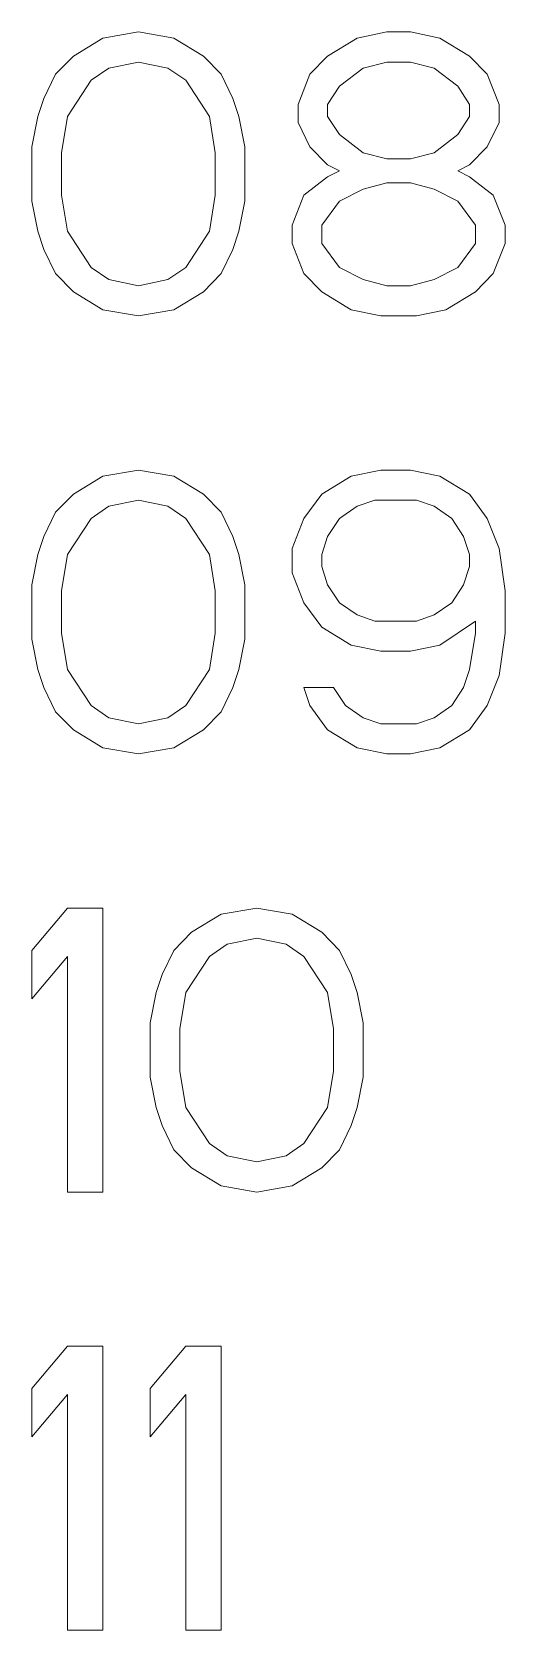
# Model space of a CAD drawing. Header units: inches. Extents: x 0.67 to 2.91, y 19.19 to 21.69.
# Drawn here: x 2.6607 to 2.7755, y 19.3426 to 19.7304 of the extents above; entities that cross this region are included whole.
import ezdxf

# ---------------------------------------------------------------- set-up
doc = ezdxf.new("R2010")
doc.units = ezdxf.units.IN
doc.header["$LTSCALE"] = 1.21
doc.header["$MEASUREMENT"] = 0

msp = doc.modelspace()

# ---------------------------------------------------------------- linework, layer by layer
at = {"color": 5, "linetype": 'Continuous', "lineweight": 5}
for p, q in [((2.67794, 19.72888), (2.67076, 19.72449)), ((2.68655, 19.73035), (2.67794, 19.72888)), ((2.69516, 19.72888), (2.68655, 19.73035)), ((2.70234, 19.72449), (2.69516, 19.72888)), ((2.73966, 19.72888), (2.73248, 19.72449)), ((2.74683, 19.73035), (2.73966, 19.72888)), ((2.75258, 19.73035), (2.74683, 19.73035)), ((2.75975, 19.72888), (2.75258, 19.73035)), ((2.76693, 19.72449), (2.75975, 19.72888)), ((2.67076, 19.72449), (2.66645, 19.72009)), ((2.70664, 19.72009), (2.70234, 19.72449)), ((2.73248, 19.72449), (2.72817, 19.72009)), ((2.77124, 19.72009), (2.76693, 19.72449)), ((2.66645, 19.72009), (2.66358, 19.71423)), ((2.67507, 19.71862), (2.67937, 19.72155)), ((2.67937, 19.72155), (2.68655, 19.72302)), ((2.68655, 19.72302), (2.69373, 19.72155)), ((2.69373, 19.72155), (2.69803, 19.71862)), ((2.70951, 19.71423), (2.70664, 19.72009)), ((2.72817, 19.72009), (2.7253, 19.71276)), ((2.73535, 19.71716), (2.74109, 19.72155)), ((2.74109, 19.72155), (2.74683, 19.72302)), ((2.74683, 19.72302), (2.75258, 19.72302)), ((2.75258, 19.72302), (2.75832, 19.72155)), ((2.75832, 19.72155), (2.76406, 19.71716)), ((2.77411, 19.71276), (2.77124, 19.72009)), ((2.66932, 19.70983), (2.67507, 19.71862)), ((2.69803, 19.71862), (2.70377, 19.70983)), ((2.73248, 19.71276), (2.73535, 19.71716)), ((2.76406, 19.71716), (2.76693, 19.71276)), ((2.66358, 19.71423), (2.66215, 19.70983)), ((2.71095, 19.70983), (2.70951, 19.71423)), ((2.7253, 19.71276), (2.7253, 19.70836)), ((2.73248, 19.70983), (2.73248, 19.71276)), ((2.76693, 19.71276), (2.76693, 19.70983)), ((2.77411, 19.70836), (2.77411, 19.71276)), ((2.66215, 19.70983), (2.66071, 19.7025)), ((2.66789, 19.70103), (2.66932, 19.70983)), ((2.70377, 19.70983), (2.70521, 19.70103)), ((2.71239, 19.7025), (2.71095, 19.70983)), ((2.7253, 19.70836), (2.72817, 19.7025)), ((2.73535, 19.70543), (2.73248, 19.70983)), ((2.76693, 19.70983), (2.76406, 19.70543)), ((2.77124, 19.7025), (2.77411, 19.70836)), ((2.74109, 19.70103), (2.73535, 19.70543)), ((2.76406, 19.70543), (2.75832, 19.70103)), ((2.66071, 19.7025), (2.66071, 19.6893)), ((2.66789, 19.69077), (2.66789, 19.70103)), ((2.70521, 19.70103), (2.70521, 19.69077)), ((2.71239, 19.6893), (2.71239, 19.7025)), ((2.72817, 19.7025), (2.73248, 19.6981)), ((2.74683, 19.69957), (2.74109, 19.70103)), ((2.75832, 19.70103), (2.75258, 19.69957)), ((2.76693, 19.6981), (2.77124, 19.7025)), ((2.73248, 19.6981), (2.73535, 19.69663)), ((2.73535, 19.69663), (2.73248, 19.69517)), ((2.75258, 19.69957), (2.74683, 19.69957)), ((2.76406, 19.69663), (2.76693, 19.6981)), ((2.76693, 19.69517), (2.76406, 19.69663)), ((2.73248, 19.69517), (2.72674, 19.69077)), ((2.74109, 19.69224), (2.74683, 19.6937)), ((2.74683, 19.6937), (2.75258, 19.6937)), ((2.75258, 19.6937), (2.75832, 19.69224)), ((2.77267, 19.69077), (2.76693, 19.69517)), ((2.66071, 19.6893), (2.66215, 19.68198)), ((2.66932, 19.68198), (2.66789, 19.69077)), ((2.70521, 19.69077), (2.70377, 19.68198)), ((2.71095, 19.68198), (2.71239, 19.6893)), ((2.72674, 19.69077), (2.72387, 19.68344)), ((2.73105, 19.68344), (2.73535, 19.6893)), ((2.73535, 19.6893), (2.74109, 19.69224)), ((2.75832, 19.69224), (2.76406, 19.6893)), ((2.76406, 19.6893), (2.76836, 19.68344)), ((2.77554, 19.68344), (2.77267, 19.69077)), ((2.66215, 19.68198), (2.66358, 19.67758)), ((2.67507, 19.67318), (2.66932, 19.68198)), ((2.70377, 19.68198), (2.69803, 19.67318)), ((2.70951, 19.67758), (2.71095, 19.68198)), ((2.72387, 19.68344), (2.72387, 19.67904)), ((2.73105, 19.67904), (2.73105, 19.68344)), ((2.76836, 19.68344), (2.76836, 19.67904)), ((2.77554, 19.67904), (2.77554, 19.68344)), ((2.66358, 19.67758), (2.66645, 19.67171)), ((2.70664, 19.67171), (2.70951, 19.67758)), ((2.72387, 19.67904), (2.72674, 19.67171)), ((2.73535, 19.67318), (2.73105, 19.67904)), ((2.76836, 19.67904), (2.76406, 19.67318)), ((2.77267, 19.67171), (2.77554, 19.67904)), ((2.67937, 19.67025), (2.67507, 19.67318)), ((2.69803, 19.67318), (2.69373, 19.67025)), ((2.74109, 19.67025), (2.73535, 19.67318)), ((2.76406, 19.67318), (2.75832, 19.67025)), ((2.66645, 19.67171), (2.67076, 19.66732)), ((2.68655, 19.66878), (2.67937, 19.67025)), ((2.69373, 19.67025), (2.68655, 19.66878)), ((2.70234, 19.66732), (2.70664, 19.67171)), ((2.72674, 19.67171), (2.73105, 19.66732)), ((2.74683, 19.66878), (2.74109, 19.67025)), ((2.75832, 19.67025), (2.75258, 19.66878)), ((2.76836, 19.66732), (2.77267, 19.67171)), ((2.67076, 19.66732), (2.67794, 19.66292)), ((2.69516, 19.66292), (2.70234, 19.66732)), ((2.73105, 19.66732), (2.73822, 19.66292)), ((2.75258, 19.66878), (2.74683, 19.66878)), ((2.76119, 19.66292), (2.76836, 19.66732)), ((2.67794, 19.66292), (2.68655, 19.66145)), ((2.68655, 19.66145), (2.69516, 19.66292)), ((2.73822, 19.66292), (2.7454, 19.66145)), ((2.7454, 19.66145), (2.75401, 19.66145)), ((2.75401, 19.66145), (2.76119, 19.66292)), ((2.67794, 19.62258), (2.67076, 19.61819)), ((2.68655, 19.62405), (2.67794, 19.62258)), ((2.69516, 19.62258), (2.68655, 19.62405)), ((2.70234, 19.61819), (2.69516, 19.62258)), ((2.73822, 19.62258), (2.73105, 19.61819)), ((2.7454, 19.62405), (2.73822, 19.62258)), ((2.75258, 19.62405), (2.7454, 19.62405)), ((2.75975, 19.62258), (2.75258, 19.62405)), ((2.76693, 19.61819), (2.75975, 19.62258)), ((2.67076, 19.61819), (2.66645, 19.61379)), ((2.67507, 19.61232), (2.67937, 19.61526)), ((2.67937, 19.61526), (2.68655, 19.61672)), ((2.68655, 19.61672), (2.69373, 19.61526)), ((2.69373, 19.61526), (2.69803, 19.61232)), ((2.70664, 19.61379), (2.70234, 19.61819)), ((2.73105, 19.61819), (2.72674, 19.61232)), ((2.73535, 19.61232), (2.73966, 19.61526)), ((2.73966, 19.61526), (2.74396, 19.61672)), ((2.74396, 19.61672), (2.75401, 19.61672)), ((2.75401, 19.61672), (2.75832, 19.61526)), ((2.75832, 19.61526), (2.76262, 19.61232)), ((2.77124, 19.61232), (2.76693, 19.61819)), ((2.66645, 19.61379), (2.66358, 19.60793)), ((2.66932, 19.60353), (2.67507, 19.61232)), ((2.69803, 19.61232), (2.70377, 19.60353)), ((2.70951, 19.60793), (2.70664, 19.61379)), ((2.72674, 19.61232), (2.72387, 19.60499)), ((2.73248, 19.60793), (2.73535, 19.61232)), ((2.76262, 19.61232), (2.76549, 19.60793)), ((2.77411, 19.60499), (2.77124, 19.61232)), ((2.66358, 19.60793), (2.66215, 19.60353)), ((2.71095, 19.60353), (2.70951, 19.60793)), ((2.73105, 19.60353), (2.73248, 19.60793)), ((2.76549, 19.60793), (2.76693, 19.60353)), ((2.66215, 19.60353), (2.66071, 19.5962)), ((2.66789, 19.59473), (2.66932, 19.60353)), ((2.70377, 19.60353), (2.70521, 19.59473)), ((2.71239, 19.5962), (2.71095, 19.60353)), ((2.72387, 19.60499), (2.72387, 19.59913)), ((2.73105, 19.6006), (2.73105, 19.60353)), ((2.76693, 19.60353), (2.76693, 19.6006)), ((2.77554, 19.59473), (2.77411, 19.60499)), ((2.73248, 19.5962), (2.73105, 19.6006)), ((2.76693, 19.6006), (2.76549, 19.5962)), ((2.66071, 19.5962), (2.66071, 19.58301)), ((2.71239, 19.58301), (2.71239, 19.5962)), ((2.72387, 19.59913), (2.72674, 19.5918)), ((2.73535, 19.5918), (2.73248, 19.5962)), ((2.76549, 19.5962), (2.76262, 19.5918)), ((2.66789, 19.58447), (2.66789, 19.59473)), ((2.70521, 19.59473), (2.70521, 19.58447)), ((2.72674, 19.5918), (2.73105, 19.58594)), ((2.73966, 19.58887), (2.73535, 19.5918)), ((2.76262, 19.5918), (2.75832, 19.58887)), ((2.77554, 19.58447), (2.77554, 19.59473)), ((2.74396, 19.5874), (2.73966, 19.58887)), ((2.75832, 19.58887), (2.75401, 19.5874)), ((2.66932, 19.57568), (2.66789, 19.58447)), ((2.70521, 19.58447), (2.70377, 19.57568)), ((2.73105, 19.58594), (2.73822, 19.58154)), ((2.75401, 19.5874), (2.74396, 19.5874)), ((2.75975, 19.58154), (2.76836, 19.5874)), ((2.76836, 19.58447), (2.76693, 19.57568)), ((2.76836, 19.5874), (2.76836, 19.58447)), ((2.77411, 19.57421), (2.77554, 19.58447)), ((2.66071, 19.58301), (2.66215, 19.57568)), ((2.71095, 19.57568), (2.71239, 19.58301)), ((2.73822, 19.58154), (2.7454, 19.58007)), ((2.7454, 19.58007), (2.75258, 19.58007)), ((2.75258, 19.58007), (2.75975, 19.58154)), ((2.66215, 19.57568), (2.66358, 19.57128)), ((2.67507, 19.56688), (2.66932, 19.57568)), ((2.70377, 19.57568), (2.69803, 19.56688)), ((2.70951, 19.57128), (2.71095, 19.57568)), ((2.76693, 19.57568), (2.76549, 19.57128)), ((2.77124, 19.56688), (2.77411, 19.57421)), ((2.66358, 19.57128), (2.66645, 19.56541)), ((2.70664, 19.56541), (2.70951, 19.57128)), ((2.72674, 19.57128), (2.72817, 19.56688)), ((2.73392, 19.57128), (2.72674, 19.57128)), ((2.73679, 19.56688), (2.73392, 19.57128)), ((2.76549, 19.57128), (2.76262, 19.56688)), ((2.66645, 19.56541), (2.67076, 19.56102)), ((2.67937, 19.56395), (2.67507, 19.56688)), ((2.69803, 19.56688), (2.69373, 19.56395)), ((2.70234, 19.56102), (2.70664, 19.56541)), ((2.72817, 19.56688), (2.73248, 19.56102)), ((2.74109, 19.56395), (2.73679, 19.56688)), ((2.76262, 19.56688), (2.75832, 19.56395)), ((2.76693, 19.56102), (2.77124, 19.56688)), ((2.67076, 19.56102), (2.67794, 19.55662)), ((2.68655, 19.56248), (2.67937, 19.56395)), ((2.69373, 19.56395), (2.68655, 19.56248)), ((2.69516, 19.55662), (2.70234, 19.56102)), ((2.73248, 19.56102), (2.73966, 19.55662)), ((2.7454, 19.56248), (2.74109, 19.56395)), ((2.75401, 19.56248), (2.7454, 19.56248)), ((2.75832, 19.56395), (2.75401, 19.56248)), ((2.75975, 19.55662), (2.76693, 19.56102)), ((2.67794, 19.55662), (2.68655, 19.55515)), ((2.68655, 19.55515), (2.69516, 19.55662)), ((2.73966, 19.55662), (2.74683, 19.55515)), ((2.75258, 19.55515), (2.75975, 19.55662)), ((2.74683, 19.55515), (2.75258, 19.55515)), ((2.66932, 19.51775), (2.66071, 19.50749)), ((2.67794, 19.51775), (2.66932, 19.51775)), ((2.67794, 19.44885), (2.67794, 19.51775)), ((2.71526, 19.51775), (2.70664, 19.51629)), ((2.72387, 19.51629), (2.71526, 19.51775)), ((2.70664, 19.51629), (2.69947, 19.51189)), ((2.73105, 19.51189), (2.72387, 19.51629)), ((2.69947, 19.51189), (2.69516, 19.50749)), ((2.70808, 19.50896), (2.71526, 19.51042)), ((2.71526, 19.51042), (2.72243, 19.50896)), ((2.73535, 19.50749), (2.73105, 19.51189)), ((2.66071, 19.50749), (2.66071, 19.49576)), ((2.69516, 19.50749), (2.69229, 19.50163)), ((2.70377, 19.50602), (2.70808, 19.50896)), ((2.72243, 19.50896), (2.72674, 19.50602)), ((2.73822, 19.50163), (2.73535, 19.50749)), ((2.66071, 19.49576), (2.66932, 19.50602)), ((2.66932, 19.50602), (2.66932, 19.44885)), ((2.69803, 19.49723), (2.70377, 19.50602)), ((2.72674, 19.50602), (2.73248, 19.49723)), ((2.69229, 19.50163), (2.69085, 19.49723)), ((2.73966, 19.49723), (2.73822, 19.50163)), ((2.69085, 19.49723), (2.68942, 19.4899)), ((2.6966, 19.48843), (2.69803, 19.49723)), ((2.73248, 19.49723), (2.73392, 19.48843)), ((2.74109, 19.4899), (2.73966, 19.49723)), ((2.68942, 19.4899), (2.68942, 19.47671)), ((2.6966, 19.47817), (2.6966, 19.48843)), ((2.73392, 19.48843), (2.73392, 19.47817)), ((2.74109, 19.47671), (2.74109, 19.4899)), ((2.68942, 19.47671), (2.69085, 19.46938)), ((2.69803, 19.46938), (2.6966, 19.47817)), ((2.73392, 19.47817), (2.73248, 19.46938)), ((2.73966, 19.46938), (2.74109, 19.47671)), ((2.69085, 19.46938), (2.69229, 19.46498)), ((2.70377, 19.46058), (2.69803, 19.46938)), ((2.73248, 19.46938), (2.72674, 19.46058)), ((2.73822, 19.46498), (2.73966, 19.46938)), ((2.69229, 19.46498), (2.69516, 19.45912)), ((2.73535, 19.45912), (2.73822, 19.46498)), ((2.70808, 19.45765), (2.70377, 19.46058)), ((2.72674, 19.46058), (2.72243, 19.45765)), ((2.69516, 19.45912), (2.69947, 19.45472)), ((2.71526, 19.45618), (2.70808, 19.45765)), ((2.72243, 19.45765), (2.71526, 19.45618)), ((2.73105, 19.45472), (2.73535, 19.45912)), ((2.69947, 19.45472), (2.70664, 19.45032)), ((2.72387, 19.45032), (2.73105, 19.45472)), ((2.66932, 19.44885), (2.67794, 19.44885)), ((2.70664, 19.45032), (2.71526, 19.44885)), ((2.71526, 19.44885), (2.72387, 19.45032)), ((2.66932, 19.41145), (2.66071, 19.40119)), ((2.67794, 19.41145), (2.66932, 19.41145)), ((2.67794, 19.34255), (2.67794, 19.41145)), ((2.69803, 19.41145), (2.68942, 19.40119)), ((2.70664, 19.41145), (2.69803, 19.41145)), ((2.70664, 19.34255), (2.70664, 19.41145)), ((2.66071, 19.40119), (2.66071, 19.38946)), ((2.66071, 19.38946), (2.66932, 19.39973)), ((2.66932, 19.39973), (2.66932, 19.34255)), ((2.68942, 19.40119), (2.68942, 19.38946)), ((2.68942, 19.38946), (2.69803, 19.39973)), ((2.69803, 19.39973), (2.69803, 19.34255)), ((2.66932, 19.34255), (2.67794, 19.34255)), ((2.69803, 19.34255), (2.70664, 19.34255))]:
    msp.add_line(p, q, dxfattribs=at)

doc.saveas('drawing.dxf')
